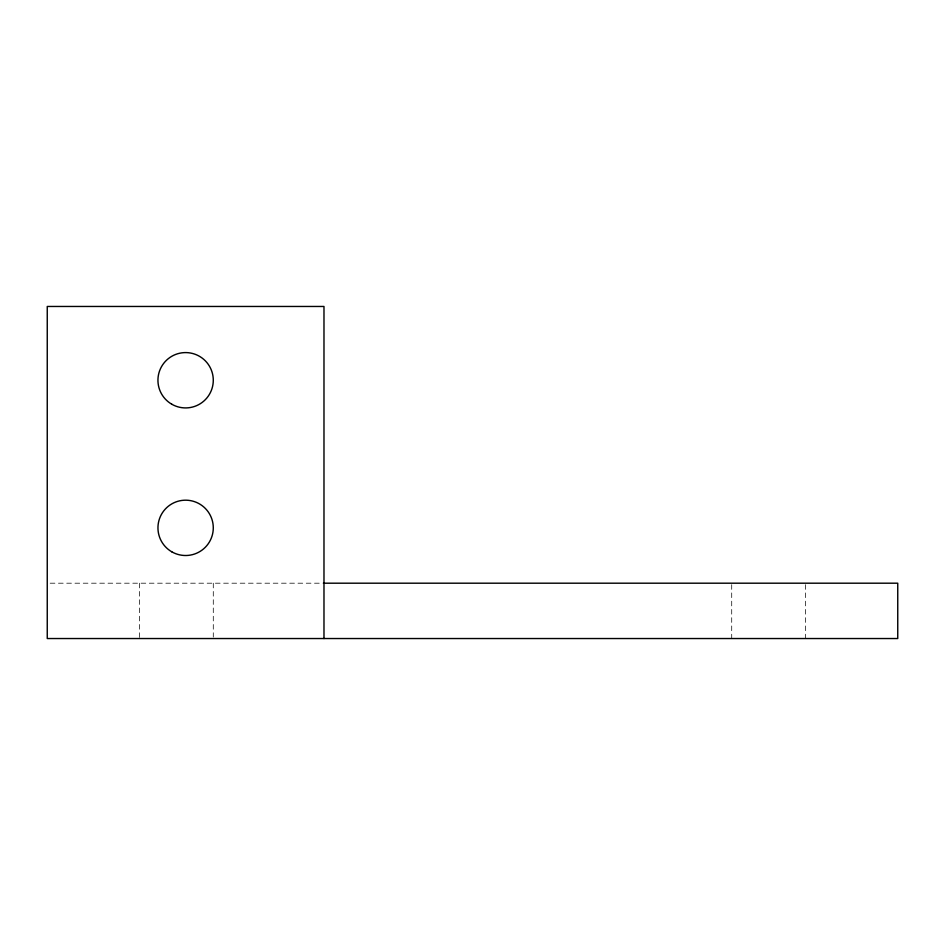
<?xml version="1.0" encoding="UTF-8"?>
<svg xmlns="http://www.w3.org/2000/svg" width="945" height="945" viewBox="0 0 945 945"><rect width="100%" height="100%" fill="white"/><g stroke="black" fill="none" stroke-linecap="round" stroke-linejoin="round"><path stroke-width="0.71" stroke-dasharray="4.72 3.54" d="M50.191 583.195L322.517 583.195M805.506 584.648L805.506 638.536M731.713 584.648L731.713 638.536M213.286 583.195L213.286 637.084M139.494 583.195L139.494 638.536"/><path stroke-width="1.42" d="M323.367 583.195L897.75 583.195L897.75 638.536L47.25 638.536L47.25 306.463L323.981 306.463L323.981 638.536M171.777 404.224A27.677 27.677 0 0 0 213.286 380.256A27.677 27.677 0 0 0 171.777 356.289A27.677 27.677 0 0 0 171.777 404.224M171.777 551.809A27.677 27.677 0 0 0 213.286 527.842A27.677 27.677 0 0 0 171.777 503.886A27.677 27.677 0 0 0 171.777 551.809"/></g></svg>
